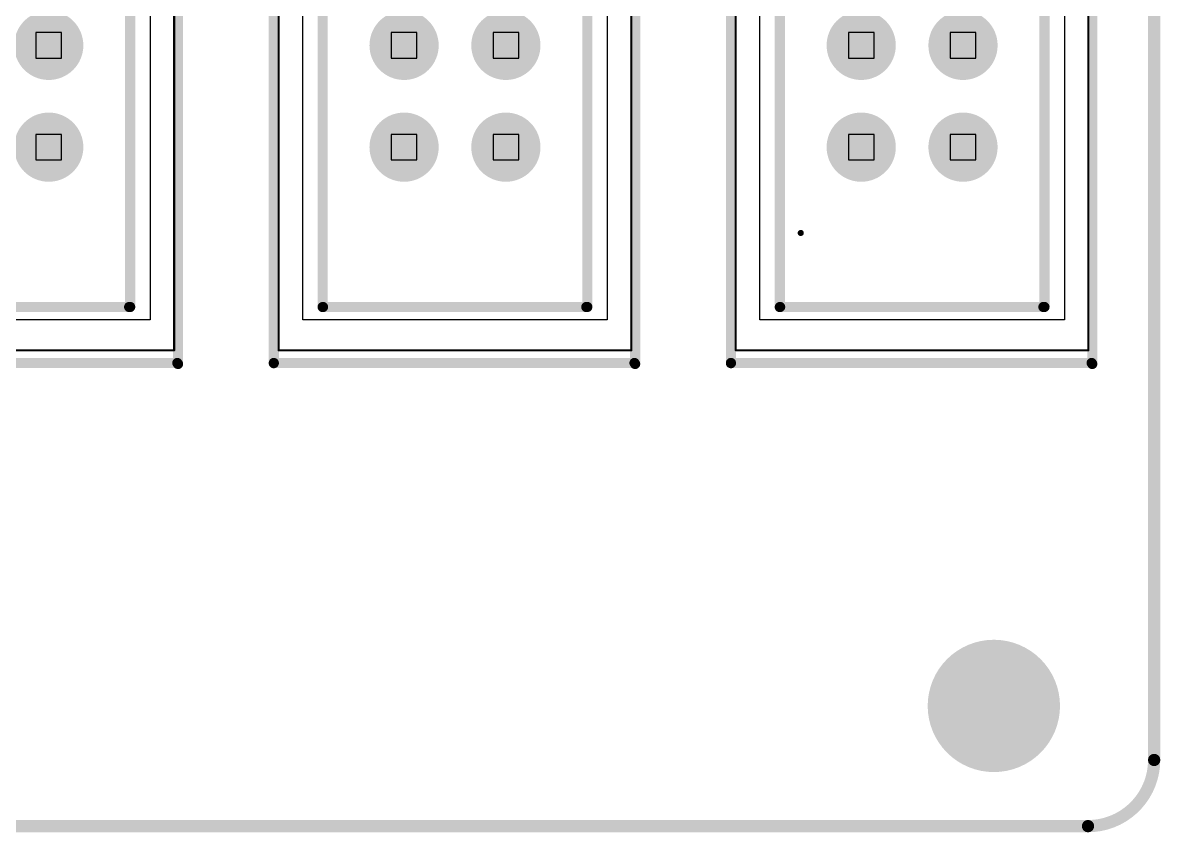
# Model space of a CAD drawing. Extents: x 11.69 to 17.18, y 4.05 to 12.26.
# Drawn here: x 16.059 to 17.177, y 4.055 to 4.85 of the extents above; entities that cross this region are included whole.
import ezdxf

# ---------------------------------------------------------------- set-up
doc = ezdxf.new("R2010")
doc.units = 0
doc.layers.get('0').update_dxf_attribs({"linetype": 'CONTINUOUS'})
for name, color, linetype in [('BOTTOMLAYER', 5, 'CONTINUOUS'), ('BOTTOMOVERLAY', 54, 'CONTINUOUS'), ('BOTTOMSOLDER', 6, 'CONTINUOUS'), ('MECHANICAL1', 6, 'CONTINUOUS'), ('MECHANICAL2', 216, 'CONTINUOUS'), ('MECHANICAL4', 56, 'CONTINUOUS'), ('MECHANICAL6', 56, 'CONTINUOUS'), ('MECHANICAL9', 56, 'CONTINUOUS'), ('MULTILAYER', 9, 'CONTINUOUS'), ('TOPLAYER', 1, 'CONTINUOUS'), ('TOPSOLDER', 216, 'CONTINUOUS')]:
    doc.layers.add(name, color=color, linetype=linetype)

# ---------------------------------------------------------------- blocks, each defined once
blk = doc.blocks.new('IDC_TH_16P_P2_54_C3406_B_2')
at = {"layer": 'BOTTOMLAYER', "const_width": 0.03}
for points in [[(0.235, 0.05, 1), (0.265, 0.05, 1)], [(0.335, 0.05, 1), (0.365, 0.05, 1)]]:
    blk.add_lwpolyline(points, format="xyb", close=True, dxfattribs=at)
at = {"layer": 'BOTTOMOVERLAY', "const_width": 0.01}
for points in [[(0.56299, 0.177), (-0.5589, 0.177)], [(0.562, -0.178), (0.562, 0.17633)], [(0.507, 0.13), (0.104, 0.13)], [(0.507, -0.12966), (0.507, 0.129)]]:
    blk.add_lwpolyline(points, dxfattribs=at)
at = {"layer": 'BOTTOMOVERLAY', "const_width": 0.005}
for points in [[(0.5595, 0.17633, 1), (0.5645, 0.17633, 1)], [(0.56049, 0.177, 1), (0.56549, 0.177, 1)], [(0.5045, 0.13, 1), (0.5095, 0.13, 1)], [(0.5045, 0.129, 1), (0.5095, 0.129, 1)]]:
    blk.add_lwpolyline(points, format="xyb", close=True, dxfattribs=at)
at = {"layer": 'BOTTOMSOLDER', "const_width": 0.034}
for points in [[(0.233, 0.05, 1), (0.267, 0.05, 1)], [(0.333, 0.05, 1), (0.367, 0.05, 1)]]:
    blk.add_lwpolyline(points, format="xyb", close=True, dxfattribs=at)
at = {"layer": 'MECHANICAL2'}
for p, q in [((0.549605, 0.173228), (0.07874, 0.173228)), ((0.549605, -0.173228), (0.549605, 0.173228)), ((0.07874, 0.149606), (0.519685, 0.149606)), ((0.519685, 0.149606), (0.519685, -0.149606))]:
    blk.add_line(p, q, dxfattribs=at)
at = {"layer": 'MECHANICAL6', "const_width": 0.002}
for points in [[(0.549607, 0.173229), (-0.549606, 0.173229)], [(0.549607, -0.173228), (0.549607, 0.173229)]]:
    blk.add_lwpolyline(points, dxfattribs=at)
at = {"layer": 'MECHANICAL6', "const_width": 0.001}
blk.add_lwpolyline([(0.549107, 0.173229, 1), (0.550107, 0.173229, 1)], format="xyb", close=True, dxfattribs=at)
blk.add_lwpolyline([(0.549107, 0.173229, 1), (0.550107, 0.173229, 1)], format="xyb", close=True, dxfattribs=at)
at = {"layer": 'MECHANICAL9'}
for p, q in [((0.237402, 0.062598), (0.237402, 0.037402)), ((0.262598, 0.062598), (0.237402, 0.062598)), ((0.262598, 0.037402), (0.262598, 0.062598)), ((0.337402, 0.062598), (0.337402, 0.037402)), ((0.362598, 0.062598), (0.337402, 0.062598)), ((0.362598, 0.037402), (0.362598, 0.062598)), ((0.237402, 0.037402), (0.262598, 0.037402)), ((0.337402, 0.037402), (0.362598, 0.037402))]:
    blk.add_line(p, q, dxfattribs=at)
at = {"layer": 'MULTILAYER', "const_width": 0.03}
for points in [[(0.235, 0.05, 1), (0.265, 0.05, 1)], [(0.335, 0.05, 1), (0.365, 0.05, 1)]]:
    blk.add_lwpolyline(points, format="xyb", close=True, dxfattribs=at)
at = {"layer": 'TOPLAYER', "const_width": 0.03}
for points in [[(0.235, 0.05, 1), (0.265, 0.05, 1)], [(0.335, 0.05, 1), (0.365, 0.05, 1)]]:
    blk.add_lwpolyline(points, format="xyb", close=True, dxfattribs=at)
at = {"layer": 'TOPSOLDER', "const_width": 0.034}
for points in [[(0.233, 0.05, 1), (0.267, 0.05, 1)], [(0.333, 0.05, 1), (0.367, 0.05, 1)]]:
    blk.add_lwpolyline(points, format="xyb", close=True, dxfattribs=at)
blk = doc.blocks.new('IDC_TH_16P_P2_54_C3406_B_9')
at = {"layer": 'BOTTOMLAYER', "const_width": 0.03}
for points in [[(0.235, 0.05, 1), (0.265, 0.05, 1)], [(0.235, 0.05, 1), (0.265, 0.05, 1)], [(0.335, 0.05, 1), (0.365, 0.05, 1)], [(0.335, 0.05, 1), (0.365, 0.05, 1)], [(0.235, -0.05, 1), (0.265, -0.05, 1)], [(0.235, -0.05, 1), (0.265, -0.05, 1)], [(0.335, -0.05, 1), (0.365, -0.05, 1)], [(0.335, -0.05, 1), (0.365, -0.05, 1)]]:
    blk.add_lwpolyline(points, format="xyb", close=True, dxfattribs=at)
at = {"layer": 'BOTTOMOVERLAY', "const_width": 0.01}
for points in [[(0.56299, 0.177), (-0.5589, 0.177)], [(0.56299, 0.177), (-0.5589, 0.177)], [(0.562, -0.178), (0.562, 0.17633)], [(0.562, -0.178), (0.562, 0.17633)], [(0.507, 0.13), (0.104, 0.13)], [(0.507, 0.13), (0.104, 0.13)], [(0.507, -0.12966), (0.507, 0.129)], [(0.507, -0.12966), (0.507, 0.129)], [(0.50709, -0.13), (-0.50466, -0.13)], [(0.50709, -0.13), (-0.50466, -0.13)], [(0.5622, -0.178), (-0.5599, -0.178)], [(0.5622, -0.178), (-0.5599, -0.178)]]:
    blk.add_lwpolyline(points, dxfattribs=at)
at = {"layer": 'BOTTOMOVERLAY', "const_width": 0.005}
for points in [[(0.5595, 0.17633, 1), (0.5645, 0.17633, 1)], [(0.5595, 0.17633, 1), (0.5645, 0.17633, 1)], [(0.56049, 0.177, 1), (0.56549, 0.177, 1)], [(0.56049, 0.177, 1), (0.56549, 0.177, 1)], [(0.5045, 0.13, 1), (0.5095, 0.13, 1)], [(0.5045, 0.13, 1), (0.5095, 0.13, 1)], [(0.5045, 0.129, 1), (0.5095, 0.129, 1)], [(0.5045, 0.129, 1), (0.5095, 0.129, 1)], [(0.5045, -0.12966, 1), (0.5095, -0.12966, 1)], [(0.5045, -0.12966, 1), (0.5095, -0.12966, 1)], [(0.50459, -0.13, 1), (0.50959, -0.13, 1)], [(0.50459, -0.13, 1), (0.50959, -0.13, 1)], [(0.5595, -0.178, 1), (0.5645, -0.178, 1)], [(0.5595, -0.178, 1), (0.5645, -0.178, 1)], [(0.5597, -0.178, 1), (0.5647, -0.178, 1)], [(0.5597, -0.178, 1), (0.5647, -0.178, 1)]]:
    blk.add_lwpolyline(points, format="xyb", close=True, dxfattribs=at)
at = {"layer": 'BOTTOMSOLDER', "const_width": 0.034}
for points in [[(0.233, 0.05, 1), (0.267, 0.05, 1)], [(0.233, 0.05, 1), (0.267, 0.05, 1)], [(0.333, 0.05, 1), (0.367, 0.05, 1)], [(0.333, 0.05, 1), (0.367, 0.05, 1)], [(0.233, -0.05, 1), (0.267, -0.05, 1)], [(0.233, -0.05, 1), (0.267, -0.05, 1)], [(0.333, -0.05, 1), (0.367, -0.05, 1)], [(0.333, -0.05, 1), (0.367, -0.05, 1)]]:
    blk.add_lwpolyline(points, format="xyb", close=True, dxfattribs=at)
at = {"layer": 'MECHANICAL2'}
for p, q in [((0.549605, 0.173228), (0.07874, 0.173228)), ((0.549605, 0.173228), (0.07874, 0.173228)), ((0.549605, -0.173228), (0.549605, 0.173228)), ((0.549605, -0.173228), (0.549605, 0.173228)), ((0.07874, 0.149606), (0.519685, 0.149606)), ((0.07874, 0.149606), (0.519685, 0.149606)), ((0.519685, 0.149606), (0.519685, -0.149606)), ((0.519685, 0.149606), (0.519685, -0.149606)), ((0.519685, -0.149606), (-0.519685, -0.149606)), ((0.519685, -0.149606), (-0.519685, -0.149606)), ((-0.549605, -0.173228), (0.549605, -0.173228)), ((-0.549605, -0.173228), (0.549605, -0.173228))]:
    blk.add_line(p, q, dxfattribs=at)
at = {"layer": 'MECHANICAL6', "const_width": 0.002}
for points in [[(0.549607, 0.173229), (-0.549606, 0.173229)], [(0.549607, 0.173229), (-0.549606, 0.173229)], [(0.549607, -0.173228), (0.549607, 0.173229)], [(0.549607, -0.173228), (0.549607, 0.173229)], [(0.549607, -0.173228), (-0.549606, -0.173228)], [(0.549607, -0.173228), (-0.549606, -0.173228)]]:
    blk.add_lwpolyline(points, dxfattribs=at)
at = {"layer": 'MECHANICAL6', "const_width": 0.001}
for points in [[(0.549107, 0.173229, 1), (0.550107, 0.173229, 1)], [(0.549107, 0.173229, 1), (0.550107, 0.173229, 1)], [(0.549107, 0.173229, 1), (0.550107, 0.173229, 1)], [(0.549107, 0.173229, 1), (0.550107, 0.173229, 1)], [(0.549107, -0.173228, 1), (0.550107, -0.173228, 1)], [(0.549107, -0.173228, 1), (0.550107, -0.173228, 1)], [(0.549107, -0.173228, 1), (0.550107, -0.173228, 1)], [(0.549107, -0.173228, 1), (0.550107, -0.173228, 1)]]:
    blk.add_lwpolyline(points, format="xyb", close=True, dxfattribs=at)
at = {"layer": 'MECHANICAL9'}
for p, q in [((0.237402, 0.062598), (0.237402, 0.037402)), ((0.262598, 0.062598), (0.237402, 0.062598)), ((0.237402, 0.062598), (0.237402, 0.037402)), ((0.262598, 0.062598), (0.237402, 0.062598)), ((0.262598, 0.037402), (0.262598, 0.062598)), ((0.262598, 0.037402), (0.262598, 0.062598)), ((0.337402, 0.062598), (0.337402, 0.037402)), ((0.362598, 0.062598), (0.337402, 0.062598)), ((0.337402, 0.062598), (0.337402, 0.037402)), ((0.362598, 0.062598), (0.337402, 0.062598)), ((0.362598, 0.037402), (0.362598, 0.062598)), ((0.362598, 0.037402), (0.362598, 0.062598)), ((0.237402, 0.037402), (0.262598, 0.037402)), ((0.237402, 0.037402), (0.262598, 0.037402)), ((0.337402, 0.037402), (0.362598, 0.037402)), ((0.337402, 0.037402), (0.362598, 0.037402)), ((0.237402, -0.037402), (0.237402, -0.062598)), ((0.262598, -0.037402), (0.237402, -0.037402)), ((0.237402, -0.037402), (0.237402, -0.062598)), ((0.262598, -0.037402), (0.237402, -0.037402)), ((0.262598, -0.062598), (0.262598, -0.037402)), ((0.262598, -0.062598), (0.262598, -0.037402)), ((0.337402, -0.037402), (0.337402, -0.062598)), ((0.362598, -0.037402), (0.337402, -0.037402)), ((0.337402, -0.037402), (0.337402, -0.062598)), ((0.362598, -0.037402), (0.337402, -0.037402)), ((0.362598, -0.062598), (0.362598, -0.037402)), ((0.362598, -0.062598), (0.362598, -0.037402)), ((0.237402, -0.062598), (0.262598, -0.062598)), ((0.237402, -0.062598), (0.262598, -0.062598)), ((0.337402, -0.062598), (0.362598, -0.062598)), ((0.337402, -0.062598), (0.362598, -0.062598))]:
    blk.add_line(p, q, dxfattribs=at)
at = {"layer": 'MULTILAYER', "const_width": 0.03}
for points in [[(0.235, 0.05, 1), (0.265, 0.05, 1)], [(0.235, 0.05, 1), (0.265, 0.05, 1)], [(0.335, 0.05, 1), (0.365, 0.05, 1)], [(0.335, 0.05, 1), (0.365, 0.05, 1)], [(0.235, -0.05, 1), (0.265, -0.05, 1)], [(0.235, -0.05, 1), (0.265, -0.05, 1)], [(0.335, -0.05, 1), (0.365, -0.05, 1)], [(0.335, -0.05, 1), (0.365, -0.05, 1)]]:
    blk.add_lwpolyline(points, format="xyb", close=True, dxfattribs=at)
at = {"layer": 'TOPLAYER', "const_width": 0.03}
for points in [[(0.235, 0.05, 1), (0.265, 0.05, 1)], [(0.235, 0.05, 1), (0.265, 0.05, 1)], [(0.335, 0.05, 1), (0.365, 0.05, 1)], [(0.335, 0.05, 1), (0.365, 0.05, 1)], [(0.235, -0.05, 1), (0.265, -0.05, 1)], [(0.235, -0.05, 1), (0.265, -0.05, 1)], [(0.335, -0.05, 1), (0.365, -0.05, 1)], [(0.335, -0.05, 1), (0.365, -0.05, 1)]]:
    blk.add_lwpolyline(points, format="xyb", close=True, dxfattribs=at)
at = {"layer": 'TOPSOLDER', "const_width": 0.034}
for points in [[(0.233, 0.05, 1), (0.267, 0.05, 1)], [(0.233, 0.05, 1), (0.267, 0.05, 1)], [(0.333, 0.05, 1), (0.367, 0.05, 1)], [(0.333, 0.05, 1), (0.367, 0.05, 1)], [(0.233, -0.05, 1), (0.267, -0.05, 1)], [(0.233, -0.05, 1), (0.267, -0.05, 1)], [(0.333, -0.05, 1), (0.367, -0.05, 1)], [(0.333, -0.05, 1), (0.367, -0.05, 1)]]:
    blk.add_lwpolyline(points, format="xyb", close=True, dxfattribs=at)
blk = doc.blocks.new('IDC_TH_16P_P2_54_C3406_B12')
at = {"layer": 'BOTTOMLAYER', "const_width": 0.03}
for points in [[(0.235, 0.05, 1), (0.265, 0.05, 1)], [(0.335, 0.05, 1), (0.365, 0.05, 1)], [(0.235, -0.05, 1), (0.265, -0.05, 1)], [(0.335, -0.05, 1), (0.365, -0.05, 1)]]:
    blk.add_lwpolyline(points, format="xyb", close=True, dxfattribs=at)
at = {"layer": 'BOTTOMOVERLAY', "const_width": 0.01}
for points in [[(0.56299, 0.177), (-0.5589, 0.177)], [(0.562, -0.178), (0.562, 0.17633)], [(0.507, 0.13), (0.104, 0.13)], [(0.507, -0.12966), (0.507, 0.129)], [(0.50709, -0.13), (-0.50466, -0.13)], [(0.5622, -0.178), (-0.5599, -0.178)]]:
    blk.add_lwpolyline(points, dxfattribs=at)
at = {"layer": 'BOTTOMOVERLAY', "const_width": 0.005}
for points in [[(0.5595, 0.17633, 1), (0.5645, 0.17633, 1)], [(0.56049, 0.177, 1), (0.56549, 0.177, 1)], [(0.5045, 0.13, 1), (0.5095, 0.13, 1)], [(0.5045, 0.129, 1), (0.5095, 0.129, 1)], [(0.5045, -0.12966, 1), (0.5095, -0.12966, 1)], [(0.50459, -0.13, 1), (0.50959, -0.13, 1)], [(0.5595, -0.178, 1), (0.5645, -0.178, 1)], [(0.5597, -0.178, 1), (0.5647, -0.178, 1)]]:
    blk.add_lwpolyline(points, format="xyb", close=True, dxfattribs=at)
at = {"layer": 'BOTTOMSOLDER', "const_width": 0.034}
for points in [[(0.233, 0.05, 1), (0.267, 0.05, 1)], [(0.333, 0.05, 1), (0.367, 0.05, 1)], [(0.233, -0.05, 1), (0.267, -0.05, 1)], [(0.333, -0.05, 1), (0.367, -0.05, 1)]]:
    blk.add_lwpolyline(points, format="xyb", close=True, dxfattribs=at)
at = {"layer": 'MECHANICAL2'}
for p, q in [((0.549605, 0.173228), (0.07874, 0.173228)), ((0.549605, -0.173228), (0.549605, 0.173228)), ((0.07874, 0.149606), (0.519685, 0.149606)), ((0.519685, 0.149606), (0.519685, -0.149606)), ((0.519685, -0.149606), (-0.519685, -0.149606)), ((-0.549605, -0.173228), (0.549605, -0.173228))]:
    blk.add_line(p, q, dxfattribs=at)
at = {"layer": 'MECHANICAL6', "const_width": 0.002}
for points in [[(0.549607, 0.173229), (-0.549606, 0.173229)], [(0.549607, -0.173228), (0.549607, 0.173229)], [(0.549607, -0.173228), (-0.549606, -0.173228)]]:
    blk.add_lwpolyline(points, dxfattribs=at)
at = {"layer": 'MECHANICAL6', "const_width": 0.001}
for points in [[(0.549107, 0.173229, 1), (0.550107, 0.173229, 1)], [(0.549107, 0.173229, 1), (0.550107, 0.173229, 1)], [(0.549107, -0.173228, 1), (0.550107, -0.173228, 1)], [(0.549107, -0.173228, 1), (0.550107, -0.173228, 1)]]:
    blk.add_lwpolyline(points, format="xyb", close=True, dxfattribs=at)
at = {"layer": 'MECHANICAL9'}
for p, q in [((0.237402, 0.062598), (0.237402, 0.037402)), ((0.262598, 0.062598), (0.237402, 0.062598)), ((0.262598, 0.037402), (0.262598, 0.062598)), ((0.337402, 0.062598), (0.337402, 0.037402)), ((0.362598, 0.062598), (0.337402, 0.062598)), ((0.362598, 0.037402), (0.362598, 0.062598)), ((0.237402, 0.037402), (0.262598, 0.037402)), ((0.337402, 0.037402), (0.362598, 0.037402)), ((0.237402, -0.037402), (0.237402, -0.062598)), ((0.262598, -0.037402), (0.237402, -0.037402)), ((0.262598, -0.062598), (0.262598, -0.037402)), ((0.337402, -0.037402), (0.337402, -0.062598)), ((0.362598, -0.037402), (0.337402, -0.037402)), ((0.362598, -0.062598), (0.362598, -0.037402)), ((0.237402, -0.062598), (0.262598, -0.062598)), ((0.337402, -0.062598), (0.362598, -0.062598))]:
    blk.add_line(p, q, dxfattribs=at)
at = {"layer": 'MULTILAYER', "const_width": 0.03}
for points in [[(0.235, 0.05, 1), (0.265, 0.05, 1)], [(0.335, 0.05, 1), (0.365, 0.05, 1)], [(0.235, -0.05, 1), (0.265, -0.05, 1)], [(0.335, -0.05, 1), (0.365, -0.05, 1)]]:
    blk.add_lwpolyline(points, format="xyb", close=True, dxfattribs=at)
at = {"layer": 'TOPLAYER', "const_width": 0.03}
for points in [[(0.235, 0.05, 1), (0.265, 0.05, 1)], [(0.335, 0.05, 1), (0.365, 0.05, 1)], [(0.235, -0.05, 1), (0.265, -0.05, 1)], [(0.335, -0.05, 1), (0.365, -0.05, 1)]]:
    blk.add_lwpolyline(points, format="xyb", close=True, dxfattribs=at)
at = {"layer": 'TOPSOLDER', "const_width": 0.034}
for points in [[(0.233, 0.05, 1), (0.267, 0.05, 1)], [(0.333, 0.05, 1), (0.367, 0.05, 1)], [(0.233, -0.05, 1), (0.267, -0.05, 1)], [(0.333, -0.05, 1), (0.367, -0.05, 1)]]:
    blk.add_lwpolyline(points, format="xyb", close=True, dxfattribs=at)

msp = doc.modelspace()

# ---------------------------------------------------------------- linework, layer by layer
at = {"layer": 'MECHANICAL1', "const_width": 0.012}
for points in [[(17.1708, 4.126), (17.1708, 12.185)], [(11.756, 4.061), (17.1058, 4.061)]]:
    msp.add_lwpolyline(points, dxfattribs=at)
at = {"layer": 'MECHANICAL1'}
for points, const_width in [([(16.8221, 4.6437, 1), (16.8251, 4.6437, 1)], 0.003), ([(17.1678, 4.126, 1), (17.1738, 4.126, 1)], 0.006), ([(17.1678, 4.126, 1), (17.1738, 4.126, 1)], 0.006), ([(17.1028, 4.061, 1), (17.1088, 4.061, 1)], 0.006), ([(17.1028, 4.061, 1), (17.1088, 4.061, 1)], 0.006)]:
    msp.add_lwpolyline(points, format="xyb", close=True, dxfattribs=dict(at, const_width=const_width))
at = {"layer": 'MECHANICAL1', "const_width": 0.012}
msp.add_lwpolyline([(17.1708, 4.126, -0.414214), (17.1058, 4.061)], format="xyb", dxfattribs=at)
at = {"layer": 'MECHANICAL4', "const_width": 0.065}
msp.add_lwpolyline([(16.9808, 4.1791, 1), (17.0458, 4.1791, 1)], format="xyb", close=True, dxfattribs=at)

# ---------------------------------------------------------------- block references
at = {"rotation": 270}
for name, p in [('IDC_TH_16P_P2_54_C3406_B_2', (16.0348, 5.078)), ('IDC_TH_16P_P2_54_C3406_B12', (16.4839, 5.078)), ('IDC_TH_16P_P2_54_C3406_B_9', (16.933, 5.078))]:
    msp.add_blockref(name, p, dxfattribs=at)

doc.saveas('drawing.dxf')
